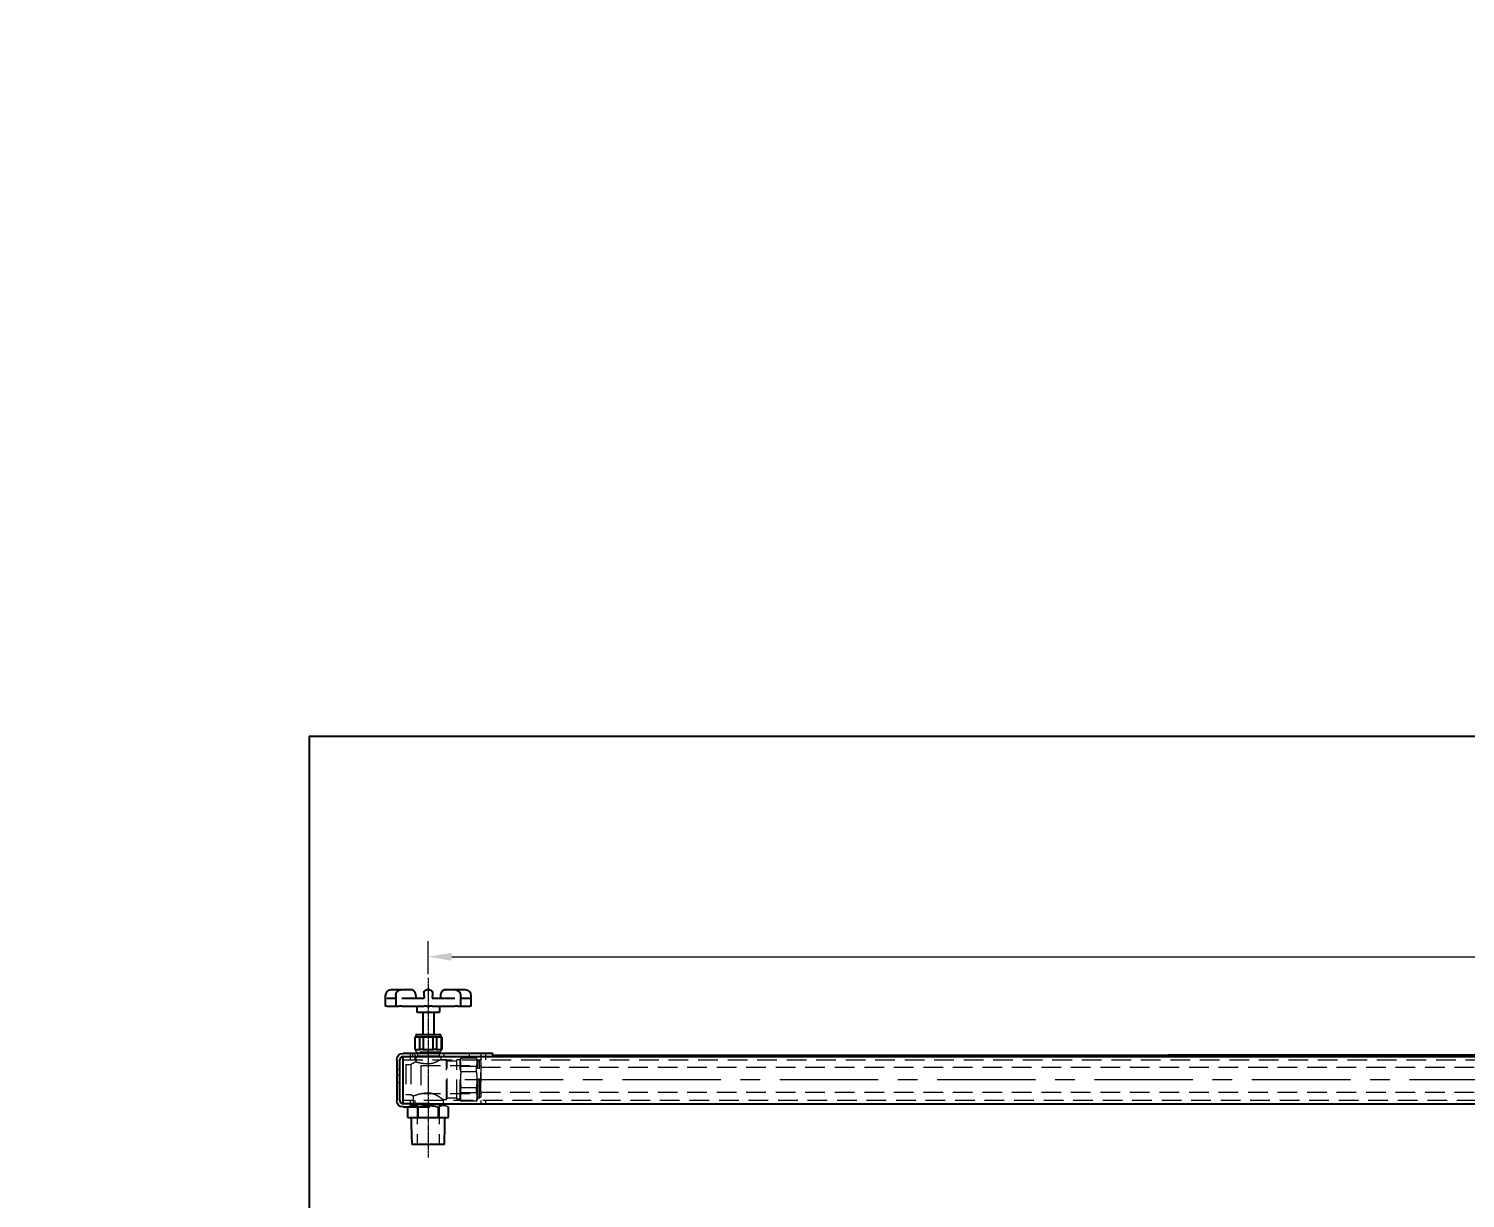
# Model space of a CAD drawing. Header units: millimetres. Extents: x -46397 to 283259, y -8690 to 23983.
# Drawn here: x 228361 to 229274, y 11 to 754 of the extents above; entities that cross this region are included whole.
import ezdxf
from ezdxf import colors
from ezdxf.entities.mleader import LeaderData, LeaderLine
from ezdxf.math import Vec2, Vec3

# ---------------------------------------------------------------- set-up
doc = ezdxf.new("R2010")
doc.units = ezdxf.units.MM
doc.linetypes.add('CENTER', pattern=[2, 1.25, -0.25, 0.25, -0.25])
doc.linetypes.add('HIDDEN', pattern=[0.375, 0.25, -0.125])
doc.layers.get('Defpoints').update_dxf_attribs({"lineweight": 0})
for name, color, linetype, lineweight in [('Dtext', 255, 'Continuous', 20), ('Long_AM_Hidden', 4, 'HIDDEN', 9), ('Long_AM_Visible', 30, 'Continuous', 25), ('Long_Centerline', 1, 'CENTER', 9), ('Long_Dim', 3, 'Continuous', 9)]:
    doc.layers.add(name, color=color, linetype=linetype, lineweight=lineweight)
doc.styles.add('Chu va so', font='arial.ttf')
doc.styles.add('GHI CHÚ 3', font='isocp_IV25.ttf', dxfattribs={"width": 0.8})
doc.styles.get("Standard").update_dxf_attribs({"font": 'isocp.shx', "width": 0.8})
doc.styles.add('TCVN', font='arial.ttf')
doc.dimstyles.new('Vuong_DIM', dxfattribs={"dimtxt": 2.5, "dimasz": 2.3, "dimexe": 1.25, "dimexo": 0, "dimtad": 1, "dimtoh": 1, "dimdec": 0, "dimdsep": 46, "dimtxsty": 'GHI CHÚ 3', "dimcen": 2.3, "dimclrd": 9, "dimclre": 9, "dimclrt": 2, "dimadec": 0, "dimazin": 0, "dimtm": 1e-09, "dimtfac": 1, "dimtdec": 0, "dimtofl": 0, "dimtmove": 1, "dimatfit": 3, "dimfxl": 1, "dimtfill": 1, "dimlwd": 9, "dimlwe": 9, "dimarcsym": 1})

# ---------------------------------------------------------------- blocks, each defined once
blk = doc.blocks.new('_Dot')
at = {"color": 0, "linetype": 'ByBlock', "lineweight": -2}
blk.add_line((-0.5, 0), (-1, 0), dxfattribs=at)
at = {"color": 0, "linetype": 'ByBlock', "const_width": 0.5}
blk.add_lwpolyline([(-0.25, 0, 1), (0.25, 0, 1)], format="xyb", close=True, dxfattribs=at)
blk = doc.blocks.new('dsfsfds')
at = {"layer": 'Long_AM_Hidden', "extrusion": (-1, 6.12323e-17, 8.92423e-17)}
for p, q in [((-1364.38, 30), (-1364.38, 28)), ((-1364.38, 28), (-1364.38, 26)), ((-1362.88, 30), (-1362.88, 28)), ((-1361.38, 30), (-1361.38, 28)), ((-1361.38, 28), (-1361.38, 26)), ((-1342.88, 30), (-1342.88, 28)), ((-1326.88, 30), (-1326.88, 28)), ((-1319.38, 30), (-1319.38, 28)), ((-1319.38, 28), (-1319.38, 26)), ((-1316.38, 30), (-1316.38, 28)), ((-1316.38, 28), (-1316.38, 26)), ((-1372.88, 20), (-1370.88, 20)), ((-1372.88, 16.5), (-1370.88, 16.5)), ((-1372.88, 11.5), (-1370.88, 11.5)), ((-1364.38, 0), (-1364.38, -2)), ((-1364.38, -2), (-1364.38, -4)), ((-1361.38, 0), (-1361.38, -2)), ((-1361.38, -2), (-1361.38, -4)), ((-1319.38, 0), (-1319.38, -2)), ((-1316.38, 0), (-1316.38, -2))]:
    blk.add_line(p, q, dxfattribs=at)
at = {"layer": 'Long_AM_Hidden', "ltscale": 50, "extrusion": (-1, 6.12323e-17, 8.92423e-17)}
for p, q in [((-1368.88, 26), (63.12, 26)), ((63.12, 0), (-1368.88, 0))]:
    blk.add_line(p, q, dxfattribs=at)
at = {"layer": 'Long_AM_Visible', "extrusion": (-1, 6.12323e-17, 8.92423e-17)}
for p, q in [((-1311.88, 30), (-1368.88, 30)), ((-1368.88, 24), (-1368.88, 28)), ((-1368.88, 28), (-1311.88, 28)), ((-1311.88, 28), (-1311.88, 30)), ((-1311.88, 28.8), (-1101.88, 28.8)), ((-1311.88, 28), (-1311.88, 28.8)), ((-1311.88, 28), (6.12, 28)), ((-1101.88, 28.6), (-1101.88, 28.8)), ((-1099.88, 28.6), (-1101.88, 28.6)), ((-1099.88, 28.8), (-1099.88, 28.6)), ((-1099.88, 28.8), (-1002.88, 28.8)), ((-1002.88, 28.6), (-1002.88, 28.8)), ((-1000.88, 28.6), (-1002.88, 28.6)), ((-1000.88, 28.8), (-1000.88, 28.6)), ((-1000.88, 28.8), (6.12, 28.8)), ((-882.88, 28.6), (-882.88, 28.8)), ((6.12, 28.8), (-882.88, 28.8)), ((-880.88, 28.6), (-882.88, 28.6)), ((-880.88, 28.8), (-880.88, 28.6)), ((-880.88, 28.8), (6.12, 28.8)), ((-1372.88, 26), (-1372.88, 0)), ((-1370.88, 0), (-1370.88, 26)), ((-1368.88, 2), (-1368.88, 24)), ((-1368.88, -2), (-1368.88, 2)), ((-1351.88, -2), (-1368.88, -2)), ((-1368.88, -4), (-1351.88, -4)), ((-1351.88, -2), (46.12, -2)), ((-1351.88, -4), (-1351.88, -2))]:
    blk.add_line(p, q, dxfattribs=at)
at = {"layer": 'Long_AM_Visible', "extrusion": (2.22037e-18, -2.20915e-16, -1)}
for centre, start, end in [((1368.88, 26), 0, 90), ((1368.88, 0), 270, 0)]:
    blk.add_arc(centre, 4, start, end, dxfattribs=at)
at = {"layer": 'Long_AM_Visible'}
for centre, start, end in [((-1368.88, 26), 90, 180), ((-1368.88, 0), 180, 270)]:
    blk.add_arc(centre, 2, start, end, dxfattribs=at)
blk = doc.blocks.new('*U1983')
at = {"layer": 'Long_Centerline', "color": 0, "transparency": 16777216}
blk.add_line((0, 28.88), (0, -85.18), dxfattribs=at)
blk = doc.blocks.new('dfdff')
at = {"layer": 'Long_AM_Hidden', "ltscale": 50, "extrusion": (-1, 6.12323e-17, 8.92423e-17)}
for p, q in [((-40.48, -16.74), (-39.69, -15.94)), ((-40.48, -16.74), (-40.48, -38.82)), ((-39.69, -39.62), (-39.69, -15.94)), ((-39.69, -15.94), (-38.58, -15.94)), ((-38.58, -15.94), (-37.92, -14.13)), ((-38.58, -39.62), (-38.58, -15.94)), ((-37.92, -14.28), (-37.92, -14.13)), ((-37.92, -14.13), (-27.94, -14.13)), ((-37.92, -14.28), (-27.94, -14.28)), ((-27.94, -14.28), (-27.94, -14.13)), ((-27.53, -15.26), (-27.94, -14.13)), ((-27.53, -40.3), (-27.53, -15.26)), ((-27.53, -15.26), (-25.24, -15.26)), ((-25.24, -40.3), (-25.24, -15.26)), ((-25.24, -16.03), (-19.27, -16.03)), ((-19.27, -16.03), (-18.72, -15.08)), ((-19.27, -39.53), (-19.27, -16.03)), ((-18.72, -40.48), (-18.72, -15.08)), ((-15.08, -15.08), (-18.72, -15.08)), ((-14.02, -12.88), (-15.08, -13.49)), ((-15.08, -13.49), (-7.14, -13.49)), ((-15.08, -13.49), (-15.08, -15.08)), ((-14.29, -10.32), (0, -10.32)), ((-14.02, -10.32), (-14.02, -12.88)), ((-14.02, -12.88), (-7.14, -12.88)), ((-7.14, -12.88), (-0.27, -12.88)), ((-7.14, -13.49), (0.79, -13.49)), ((-0.27, -10.32), (-0.27, -12.88)), ((-0.27, -12.88), (0.79, -13.49)), ((0.79, -13.49), (0.79, -16.64)), ((-2.38, -18.89), (-40.48, -18.89)), ((-37.92, -22.77), (-37.92, -19.29)), ((-27.94, -19.29), (-37.92, -19.29)), ((-37.92, -22.77), (-27.94, -22.77)), ((-27.94, -22.77), (-27.94, -19.29)), ((-2.38, -18.89), (-2.38, -36.67)), ((3.97, -18.26), (3.97, -37.31)), ((7.14, -18.26), (3.97, -18.26)), ((7.14, -18.26), (7.14, -37.31)), ((-37.92, -36.27), (-37.92, -32.79)), ((-27.94, -32.79), (-37.92, -32.79)), ((-37.92, -36.27), (-27.94, -36.27)), ((-27.94, -36.27), (-27.94, -32.79)), ((-2.38, -36.67), (-40.48, -36.67)), ((-40.48, -38.82), (-39.69, -39.62)), ((-39.69, -39.62), (-38.58, -39.62)), ((-38.58, -39.62), (-37.92, -41.43)), ((-37.92, -41.43), (-37.92, -41.28)), ((-27.94, -41.28), (-37.92, -41.28)), ((-37.92, -41.43), (-27.94, -41.43)), ((-27.53, -40.3), (-27.94, -41.43)), ((-27.94, -41.43), (-27.94, -41.28)), ((-27.53, -40.3), (-25.24, -40.3)), ((-25.24, -39.53), (-19.27, -39.53)), ((-16.67, -43.66), (-19.98, -45.24)), ((-19.27, -39.53), (-18.72, -40.48)), ((-16.67, -40.48), (-18.72, -40.48)), ((-16.67, -40.48), (-16.67, -43.66)), ((-7.14, -43.66), (-16.67, -43.66)), ((-14.13, -43.66), (-14.13, -69.06)), ((-13.56, -51.78), (-13.56, -45.24)), ((2.38, -43.66), (-7.14, -43.66)), ((-0.73, -51.78), (-0.73, -45.24)), ((-0.16, -43.66), (-0.16, -69.06)), ((2.38, -38.2), (2.38, -43.66)), ((2.38, -43.66), (5.69, -45.24)), ((7.14, -37.31), (3.97, -37.31))]:
    blk.add_line(p, q, dxfattribs=at)
at = {"layer": 'Long_AM_Hidden', "ltscale": 50, "extrusion": (2.22037e-18, -2.20915e-16, -1)}
for centre, radius, start, end in [((14.29, -9.53), 0.794, 270, 0), ((0, -9.53), 0.794, 180, 270), ((7.14, -36.12), 21.03, 112.17016, 121.89079), ((7.14, -19.45), 21.03, 238.10921, 243.07459)]:
    blk.add_arc(centre, radius, start, end, dxfattribs=at)
at = {"layer": 'Long_AM_Hidden', "ltscale": 50}
for points, weights in [([(-37.92, -19.29), (-38.58, -16.78), (-37.92, -14.28)], [2.21417330191, 2.38023629956, 2.21417330191]), ([(-27.94, -14.28), (-27.27, -16.78), (-27.94, -19.29)], [2.19343920272, 2.35794714293, 2.19343920272]), ([(-37.92, -32.79), (-38.58, -27.78), (-37.92, -22.77)], [2.21417330191, 2.38023629956, 2.21417330191]), ([(-27.94, -22.77), (-27.27, -27.78), (-27.94, -32.79)], [2.18058853235, 2.34413267227, 2.18058853235]), ([(-37.92, -41.28), (-38.58, -38.78), (-37.92, -36.27)], [2.21417330191, 2.38023629956, 2.21417330191]), ([(-27.94, -36.27), (-27.27, -38.78), (-27.94, -41.28)], [2.19343920272, 2.35794714293, 2.19343920272]), ([(-19.98, -45.24), (-16.81, -43.72), (-13.67, -45.19)], [1.6559498784, 1.90835487652, 1.66338151687]), ([(-0.62, -45.19), (-7.14, -43.61), (-13.67, -45.19)], [1.65878225226, 1.92348048531, 1.65878225226]), ([(-13.56, -45.24), (-13.61, -45.22), (-13.67, -45.19)], [1.6559498784, 1.65972121799, 1.66338151687]), ([(-0.73, -45.24), (-7.14, -43.7), (-13.56, -45.24)], [1.6559498784, 1.91212621612, 1.6559498784]), ([(-0.62, -45.19), (-0.67, -45.22), (-0.73, -45.24)], [1.66338151687, 1.65972121799, 1.6559498784]), ([(-0.62, -45.19), (2.52, -43.72), (5.69, -45.24)], [1.66338151687, 1.90835487652, 1.6559498784])]:
    blk.add_rational_spline(points, weights, degree=2, dxfattribs=at)
for points, knots in [([(-15.08, -15.08), (-15.08, -15.08), (-14.87, -15.22), (-14.05, -15.7), (-13.44, -16.05), (-12.06, -16.73), (-11.19, -17.11), (-9.25, -17.69), (-8.18, -17.87), (-7.14, -17.87)], [-1.237961, -1.237961, -1.237961, -1.237961, -0.929699, -0.929699, -0.621436, -0.621436, -0.310718, -0.310718, 0, 0, 0, 0]), ([(-7.14, -17.87), (-6.41, -17.87), (-5.69, -17.83), (-3.98, -17.69), (-3.04, -17.55), (-1.44, -17.24), (-0.77, -17.07), (0.13, -16.83), (0.42, -16.75), (0.73, -16.66), (0.79, -16.64), (0.79, -16.64)], [2.51619, 2.51619, 2.51619, 2.51619, 2.736102, 2.736102, 3.051506, 3.051506, 3.357299, 3.357299, 3.596807, 3.596807, 3.774426, 3.774426, 3.774426, 3.774426]), ([(-7.14, -36.18), (-7.78, -36.18), (-8.43, -36.26), (-9.68, -36.53), (-10.28, -36.73), (-12.02, -37.44), (-13.05, -38.03), (-14.69, -39.05), (-15.42, -39.57), (-16.41, -40.28), (-16.67, -40.48), (-16.67, -40.48)], [-6.075525, -6.075525, -6.075525, -6.075525, -5.883647, -5.883647, -5.691769, -5.691769, -5.308013, -5.308013, -4.932328, -4.932328, -4.556644, -4.556644, -4.556644, -4.556644]), ([(2.38, -38.2), (2.38, -38.2), (2.38, -38.2), (2.33, -38.18), (2.17, -38.12), (1.57, -37.88), (1.09, -37.7), (-0.3, -37.24), (-1.28, -36.95), (-3.12, -36.55), (-3.9, -36.41), (-5.51, -36.23), (-6.32, -36.18), (-7.14, -36.18)], [4.553184, 4.553184, 4.553184, 4.553184, 4.595488, 4.595488, 4.859119, 4.859119, 5.172327, 5.172327, 5.56792, 5.56792, 5.822569, 5.822569, 6.069361, 6.069361, 6.069361, 6.069361])]:
    blk.add_open_spline(points, degree=3, knots=knots, dxfattribs=at)
at = {"layer": 'Long_AM_Visible', "extrusion": (-1, 6.12323e-17, 8.92423e-17)}
for p, q in [((-30.64, 29.21), (-24.52, 29.21)), ((-24.52, 29.21), (-22.99, 29.21)), ((-22.99, 29.21), (-18.05, 29.21)), ((-9.81, 27.62), (-9.81, 25.4)), ((-8.22, 29.21), (-6.06, 29.21)), ((-4.48, 25.4), (-4.48, 27.62)), ((3.77, 29.21), (8.71, 29.21)), ((8.71, 29.21), (10.23, 29.21)), ((10.23, 29.21), (16.35, 29.21)), ((-34.45, 18.8), (-34.45, 25.4)), ((-34.45, 18.8), (-33.5, 18.8)), ((-27.68, 23.88), (-33.5, 23.88)), ((-27.68, 18.8), (-33.5, 18.8)), ((-27.68, 25.4), (-27.68, 18.8)), ((-27.68, 18.8), (-27.21, 18.8)), ((-25.69, 18.8), (-27.21, 18.8)), ((-25.69, 18.8), (-23.99, 18.8)), ((-9.67, 23.88), (-23.99, 23.88)), ((-9.67, 18.8), (-23.99, 18.8)), ((-14.9, 25.4), (-14.9, 23.88)), ((-14.38, 18.8), (-14.38, 15.08)), ((-9.81, 23.88), (-9.81, 25.4)), ((-9.67, 18.8), (-8.22, 18.8)), ((-6.06, 18.8), (-8.22, 18.8)), ((-6.06, 18.8), (-4.61, 18.8)), ((9.71, 23.88), (-4.61, 23.88)), ((9.71, 18.8), (-4.61, 18.8)), ((-4.48, 25.4), (-4.48, 23.88)), ((0.1, 18.8), (0.1, 15.08)), ((0.61, 25.4), (0.61, 23.88)), ((9.71, 18.8), (11.4, 18.8)), ((12.93, 18.8), (11.4, 18.8)), ((12.93, 18.8), (13.39, 18.8)), ((13.39, 25.4), (13.39, 18.8)), ((19.22, 23.88), (13.39, 23.88)), ((19.22, 18.8), (13.39, 18.8)), ((19.22, 18.8), (20.16, 18.8)), ((20.16, 25.4), (20.16, 18.8)), ((-7.14, 15.08), (-14.38, 15.08)), ((-10.64, 15.08), (-10.64, 0.79)), ((0.1, 15.08), (-7.14, 15.08)), ((-3.65, 15.08), (-3.65, 0.79)), ((-15.08, 0), (-15.08, -0.79)), ((-7.14, 0.79), (-14.29, 0.79)), ((0, 0.79), (-7.14, 0.79)), ((0.79, 0), (0.79, -0.79)), ((-15.72, -0.79), (-15.64, -0.79)), ((-15.72, -0.79), (-15.72, -8.73)), ((-15.72, -8.73), (-15.64, -8.73)), ((-15.64, -0.79), (-14.02, -0.79)), ((-15.64, -8.73), (-15.64, -0.79)), ((-14.02, -8.73), (-15.64, -8.73)), ((-15.08, -8.73), (-15.08, -9.53)), ((-14.02, -0.79), (-12.4, -0.79)), ((-12.4, -8.73), (-14.02, -8.73)), ((-12.4, -0.79), (-10.38, -0.79)), ((-12.4, -0.79), (-12.4, -8.73)), ((-12.4, -8.73), (-10.38, -8.73)), ((-10.38, -0.79), (-7.14, -0.79)), ((-10.38, -8.73), (-10.38, -0.79)), ((-7.14, -8.73), (-10.38, -8.73)), ((-7.14, -0.79), (-3.91, -0.79)), ((-3.91, -8.73), (-7.14, -8.73)), ((-3.91, -0.79), (-1.89, -0.79)), ((-3.91, -0.79), (-3.91, -8.73)), ((-3.91, -8.73), (-1.89, -8.73)), ((-1.89, -0.79), (-0.27, -0.79)), ((-1.89, -8.73), (-1.89, -0.79)), ((-0.27, -8.73), (-1.89, -8.73)), ((-0.27, -0.79), (1.35, -0.79)), ((1.35, -8.73), (-0.27, -8.73)), ((0.79, -8.73), (0.79, -9.53)), ((1.35, -0.79), (1.43, -0.79)), ((1.35, -0.79), (1.35, -8.73)), ((1.35, -8.73), (1.43, -8.73)), ((1.43, -0.79), (1.43, -8.73)), ((-19.98, -51.78), (-19.98, -45.24)), ((-13.78, -51.78), (-13.67, -45.19)), ((-0.62, -45.19), (-0.5, -51.78)), ((5.69, -51.78), (5.69, -45.24)), ((-13.78, -51.78), (-19.98, -51.78)), ((-17.81, -56.36), (-17.81, -51.78)), ((-0.5, -51.78), (-13.78, -51.78)), ((5.69, -51.78), (-0.5, -51.78)), ((3.52, -56.36), (3.52, -51.78)), ((-17.42, -69.06), (-17.81, -56.36)), ((3.13, -69.06), (3.52, -56.36)), ((-17.42, -69.06), (3.13, -69.06))]:
    blk.add_line(p, q, dxfattribs=at)
at = {"layer": 'Long_AM_Visible', "extrusion": (2.22037e-18, -2.20915e-16, -1)}
for centre, radius, start, end in [((30.64, 25.4), 3.81, 0, 90), ((-16.35, 25.4), 3.81, 90, 180), ((14.29, 0), 0.794, 0, 90), ((0, 0), 0.794, 90, 180)]:
    blk.add_arc(centre, radius, start, end, dxfattribs=at)
at = {"layer": 'Long_AM_Visible'}
for centre, start, end in [((-8.22, 27.62), 90, 180), ((-6.06, 27.62), 0, 90)]:
    blk.add_arc(centre, 1.59, start, end, dxfattribs=at)
for points, knots in [([(-24.52, 29.21), (-24.83, 29.21), (-25.14, 29.15), (-25.73, 28.95), (-26.01, 28.79), (-26.53, 28.38), (-26.77, 28.13), (-27.16, 27.55), (-27.32, 27.23), (-27.55, 26.57), (-27.62, 26.22), (-27.67, 25.72), (-27.68, 25.56), (-27.68, 25.4)], [3.141593, 3.141593, 3.141593, 3.141593, 3.386299, 3.386299, 3.644929, 3.644929, 3.941932, 3.941932, 4.256092, 4.256092, 4.570251, 4.570251, 4.712389, 4.712389, 4.712389, 4.712389]), ([(-18.05, 29.21), (-17.74, 29.21), (-17.43, 29.15), (-16.84, 28.95), (-16.56, 28.79), (-16.04, 28.38), (-15.81, 28.13), (-15.42, 27.55), (-15.26, 27.23), (-15.03, 26.57), (-14.95, 26.22), (-14.9, 25.72), (-14.9, 25.56), (-14.9, 25.4)], [3.141593, 3.141593, 3.141593, 3.141593, 3.386299, 3.386299, 3.644929, 3.644929, 3.941932, 3.941932, 4.256092, 4.256092, 4.570251, 4.570251, 4.712389, 4.712389, 4.712389, 4.712389]), ([(0.61, 25.4), (0.61, 25.75), (0.65, 26.1), (0.8, 26.78), (0.92, 27.12), (1.25, 27.75), (1.45, 28.04), (1.96, 28.57), (2.27, 28.79), (2.92, 29.09), (3.25, 29.18), (3.65, 29.21), (3.71, 29.21), (3.77, 29.21)], [1.570796, 1.570796, 1.570796, 1.570796, 1.884956, 1.884956, 2.199115, 2.199115, 2.513274, 2.513274, 2.827433, 2.827433, 3.094591, 3.094591, 3.141593, 3.141593, 3.141593, 3.141593]), ([(13.39, 25.4), (13.39, 25.75), (13.35, 26.1), (13.2, 26.78), (13.08, 27.12), (12.75, 27.75), (12.55, 28.04), (12.04, 28.57), (11.73, 28.79), (11.08, 29.09), (10.75, 29.18), (10.35, 29.21), (10.29, 29.21), (10.23, 29.21)], [1.570796, 1.570796, 1.570796, 1.570796, 1.884956, 1.884956, 2.199115, 2.199115, 2.513274, 2.513274, 2.827433, 2.827433, 3.094591, 3.094591, 3.141593, 3.141593, 3.141593, 3.141593])]:
    blk.add_open_spline(points, degree=3, knots=knots, dxfattribs=at)
at = {"layer": 'Long_Centerline'}
blk.add_blockref('*U1983', (-7.14, 7.94), dxfattribs=at)
blk = doc.blocks.new('*U2092')
at = {"layer": 'Long_Centerline', "color": 0, "ltscale": 50, "transparency": 16777216}
blk.add_line((0, 676.66), (0, -676.66), dxfattribs=at)
blk = doc.blocks.new('*U2091')
at = {"layer": 'Long_AM_Hidden', "ltscale": 50, "extrusion": (2.28848e-17, 1, 0)}
for p, q in [((-47.58, 300.86), (-47.58, -1032.47)), ((-31.71, 300.86), (-31.71, -1032.47))]:
    blk.add_line(p, q, dxfattribs=at)
at = {"layer": 'Long_AM_Hidden', "ltscale": 50}
blk.add_line((-47.58, 300.86), (-31.71, 300.86), dxfattribs=at)
at = {"layer": 'Long_Centerline', "ltscale": 50}
blk.add_blockref('*U2092', (-39.64, -365.8), dxfattribs=at)
blk = doc.blocks.new('*D2348')
at = {"layer": 'Defpoints', "color": 0, "transparency": 16777216}
for p in [(230015.28, 164.05), (228615.28, 143.02), (230015.28, 143.02)]:
    blk.add_point(p, dxfattribs=at)
at = {"layer": 'Long_Dim', "color": 9, "lineweight": 9, "transparency": 16777216}
for p, q in [((228615.28, 153.02), (228615.28, 174.05)), ((230015.28, 153.02), (230015.28, 174.05)), ((228630.28, 164.05), (230000.28, 164.05))]:
    blk.add_line(p, q, dxfattribs=at)
at = {"layer": 'Long_Dim', "color": 9, "transparency": 16777216}
for points in [[(228630.28, 166.55), (228630.28, 161.55), (228615.28, 164.05)], [(230000.28, 166.55), (230000.28, 161.55), (230015.28, 164.05)]]:
    blk.add_solid(points, dxfattribs=at)
at = {"layer": 'Long_Dim', "color": 2, "transparency": 16777216, "insert": (229315.28, 187.04), "char_height": 25, "attachment_point": 5, "style": 'GHI CHÚ 3', "bg_fill": 3, "box_fill_scale": 1.1, "bg_fill_color": 256, "bg_fill_true_color": 13158600, "bg_fill_transparency": 0}
blk.add_mtext('1400', dxfattribs=at)
blk = doc.blocks.new('*U2442')
at = {"lineweight": 25}
for points in [[(0, 0), (4432.7, 0), (4432.7, 2903.7), (0, 2903.7)], [(0, 0), (3351.6, 0), (3351.6, 2903.7), (0, 2903.7)]]:
    blk.add_lwpolyline(points, close=True, dxfattribs=at)
at = {"layer": 'Dtext', "ltscale": 0.1}
for tag, p, height, style in [('REV_3', (3380.1, 1090.6), 19.3, 'TCVN'), ('FOR_APPROVAL3', (3573.2, 1089.3, -0.2), 23.2, 'TCVN'), ('REV_2', (3380.1, 1018.5), 19.3, 'TCVN'), ('FOR_APPROVAL2', (3573.2, 1017.2, -0.2), 23.2, 'TCVN'), ('REV_1', (3380.1, 946.5), 19.3, 'TCVN'), ('FOR_APPROVAL1', (3573.2, 945.1, -0.2), 23.2, 'TCVN'), ('NGUOI_VE', (3778.9, 873.4, -0.2), 23.2, 'TCVN'), ('NGUOI_KIEM_2', (3983.6, 873.4, -0.2), 23.2, 'TCVN'), ('NGUOI_DUYET', (4230.9, 873.4, -0.2), 23.2, 'TCVN'), ('REV_0', (3380.1, 874.4), 19.3, 'TCVN'), ('1.1_A4', (4243.3, 44, -0.2), 23.2, 'Chu va so'), ('A4_A4', (4320.4, 44, -0.2), 23.2, 'Chu va so'), ('REV.', (4383.9, 44, -0.2), 23.2, 'Chu va so')]:
    blk.add_attdef(tag, p, '', height=height, dxfattribs=dict(at, style=style))
for tag, p, height, style, width in [('NGAY_REV03', (3429.1, 1089.3, -0.2), 20.1, 'TCVN', 0.95), ('NGAY_REV02', (3429.1, 1017.2, -0.2), 20.1, 'TCVN', 0.95), ('NGAY_REV01', (3429.1, 945.1, -0.2), 20.1, 'TCVN', 0.95), ('NGAY_REV0', (3429.1, 873, -0.2), 20.1, 'TCVN', 0.95), ('DWD.NO', (3427.3, 18.8, -0.2), 30.9, 'Chu va so', 0.85)]:
    blk.add_attdef(tag, p, '', height=height, dxfattribs=dict(at, style=style, width=width))
at = {"layer": 'Dtext', "lineweight": 25, "ltscale": 0.1, "style": 'Chu va so'}
for tag, p, height in [('PROJECT_CODE', (3650.5, 363), 46.3), ('TITLE1', (3449.9, 276.8, -0.2), 30.9), ('TITLE2', (3449.9, 204.2, -0.2), 30.9), ('TITLE3', (3449.9, 132.1, -0.2), 30.9)]:
    blk.add_attdef(tag, p, '', height=height, dxfattribs=at)

msp = doc.modelspace()

# ---------------------------------------------------------------- block references
at = {"layer": 'Long_AM_Visible', "xscale": -1}
msp.add_blockref('dfdff', (228608.13, 113.81, 0.02), dxfattribs=at)
at = {"layer": 'Long_AM_Visible'}
msp.add_blockref('dsfsfds', (229968.16, 72.63, 0.02), dxfattribs=at)
at = {"layer": 'Long_AM_Visible', "rotation": 90}
msp.add_blockref('*U2091', (228949.47, 125.67, 0.02), dxfattribs=at)

# ---------------------------------------------------------------- leaders
at = {"color": 3, "ltscale": 5}
ml = msp.add_multileader_mtext('Standard', dxfattribs=at)
ml.set_content('{\\fArial|b0|i0|c0|p34;Khoan lỗ %%C10 cho cùm ống DN200 (theo thực tế)}', color=3)
ml.set_leader_properties(lineweight=9)
ml.set_arrow_properties(name='DOT')
ml.build(insert=Vec2(0, 0))
ml.multileader.update_dxf_attribs({"has_dogleg": 0, "text_left_attachment_type": 5, "text_right_attachment_type": 6, "dogleg_length": 0.1, "arrow_head_size": 17.4, "scale": 300})
ctx = ml.context
ctx.base_point, ctx.scale, ctx.char_height, ctx.arrow_head_size, ctx.landing_gap_size, ctx.plane_origin = Vec3(148509.96, 665.28), 300, 24, 17.4, 18, Vec3(149312.43, -378.76)
ctx.left_attachment, ctx.right_attachment = 5, 6
notes = []
notes.append((ctx, [(0, (1, 1, 0), (148878.33, 716.29), (-1, 0), 30, [(0, [(149054.42, 441.35)], 0, [])])]))
ctx.mtext.insert, ctx.mtext.width, ctx.mtext.flow_direction = Vec3(148527.96, 747.35), 309.9931, 5
ml = msp.add_multileader_mtext('Standard', dxfattribs=at)
ml.set_content('{\\fArial|b0|i0|c0|p34;Khoan lỗ %%C10 cho cùm ống DN100 (theo thực tế)}', color=3)
ml.set_leader_properties(lineweight=9)
ml.set_arrow_properties(name='DOT')
ml.build(insert=Vec2(0, 0))
ml.multileader.update_dxf_attribs({"has_dogleg": 0, "text_left_attachment_type": 5, "text_right_attachment_type": 6, "dogleg_length": 0.1, "arrow_head_size": 17.4, "scale": 300})
ctx = ml.context
ctx.base_point, ctx.scale, ctx.char_height, ctx.arrow_head_size, ctx.landing_gap_size, ctx.plane_origin = Vec3(149602.55, 578.05), 300, 24, 17.4, 18, Vec3(149253.66, -389.59)
ctx.left_attachment, ctx.right_attachment = 5, 6
notes.append((ctx, [(0, (1, 1, 0), (149572.55, 578.05), (1, 0), 30, [(0, [(149511.66, 430.53)], 0, [])])]))
ctx.mtext.insert, ctx.mtext.width, ctx.mtext.flow_direction = Vec3(149620.55, 660.13), 306.4046, 5
for ctx, leaders in notes:
    for number, flags, end, landing, length, lines in leaders:
        leader = LeaderData()
        leader.index, (leader.has_last_leader_line, leader.has_dogleg_vector, leader.attachment_direction) = number, flags
        leader.last_leader_point, leader.dogleg_vector, leader.dogleg_length = Vec3(end), Vec3(landing), length
        for number, points, colour, breaks in lines:
            line = LeaderLine()
            line.index, line.vertices, line.color, line.breaks = number, Vec3.list(points), colors.encode_raw_color(colour), breaks
            leader.lines.append(line)
        ctx.leaders.append(leader)

# ---------------------------------------------------------------- next in the draw order: dimensions: what is measured, and where the dimension line sits
at = {"layer": 'Long_Dim'}
dim = msp.add_linear_dim(base=(230015.28, 164.05, 0.02), p1=(228615.28, 143.02, 0.02), p2=(230015.28, 143.02, 0.02), dimstyle='Vuong_DIM', override={"dimtxt": 25, "dimasz": 15, "dimexe": 10, "dimexo": 10, "dimgap": 10}, dxfattribs=at)
dim.commit()
dim.dimension.update_dxf_attribs({"geometry": '*D2348', "text_midpoint": (229315.28, 187.04, 0.02)})

# ---------------------------------------------------------------- next in the draw order: block references
at = {"xscale": 0.9084576280678549, "yscale": 0.9084576280678549, "zscale": 0.9084576280678549}
msp.add_blockref('*U2442', (228539.61, -2333.86, -0.25), dxfattribs=at)

doc.saveas('drawing.dxf')
